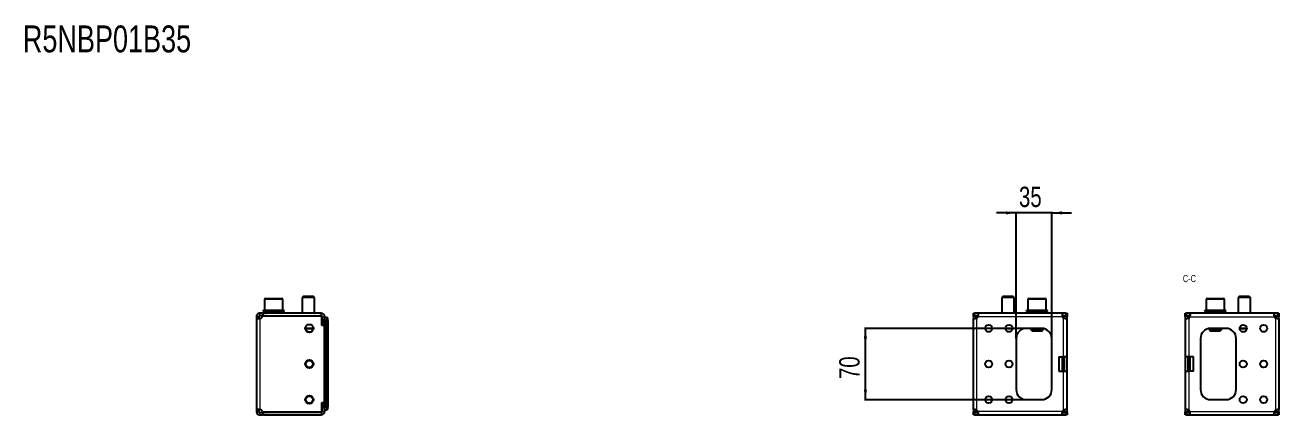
# Model space of a CAD drawing. Header units: millimetres. Extents: x -438 to 1889, y -570 to 578.
# Drawn here: x 658 to 1889, y 195 to 578 of the extents above; entities that cross this region are included whole.
import ezdxf

# ---------------------------------------------------------------- set-up
doc = ezdxf.new("R2010")
doc.units = ezdxf.units.MM
doc.layers.add('FORMAT', color=7, linetype='Continuous')
doc.styles.add('SLDTEXTSTYLE0', font='TXT', dxfattribs={"width": 0.75})
doc.dimstyles.new('SLDDIMSTYLE0', dxfattribs={"dimtxt": 20, "dimasz": 10, "dimexe": 0, "dimexo": 0.0625, "dimgap": 5, "dimtad": 2, "dimdec": 1, "dimrnd": 1e-09, "dimzin": 12, "dimdsep": 46, "dimtxsty": 'SLDTEXTSTYLE0', "dimsah": 1, "dimcen": 0.09, "dimadec": 0, "dimazin": 3, "dimtfac": 1, "dimtofl": 0, "dimtmove": 0, "dimatfit": 3, "dimfxl": 0, "dimfrac": 2, "dimtolj": 1, "dimtzin": 12, "dimarcsym": 0})
doc.dimstyles.new('SLDDIMSTYLE1', dxfattribs={"dimtxt": 20, "dimasz": 10, "dimexe": 0, "dimexo": 0.0625, "dimgap": 5, "dimtad": 2, "dimdec": 1, "dimrnd": 1e-09, "dimzin": 12, "dimdsep": 46, "dimtxsty": 'SLDTEXTSTYLE0', "dimsah": 1, "dimcen": 0.09, "dimadec": 0, "dimazin": 3, "dimtfac": 1, "dimtmove": 0, "dimatfit": 0, "dimfxl": 0, "dimfrac": 2, "dimtolj": 1, "dimtzin": 12, "dimarcsym": 0})

# ---------------------------------------------------------------- blocks, each defined once
blk = doc.blocks.new('_D_9')
at = {"layer": 'FORMAT'}
for p, q in [((1630.7, 270), (1630.7, 394.4)), ((1665.7, 270), (1665.7, 394.4)), ((1630.7, 393.4), (1611.5, 393.4)), ((1665.7, 393.4), (1630.7, 393.4)), ((1665.7, 393.4), (1685, 393.4))]:
    blk.add_line(p, q, dxfattribs=at)
for points in [[(1630.7, 393.4), (1620.7, 395), (1620.7, 391.9)], [(1665.7, 393.4), (1675.7, 391.9), (1675.7, 395)]]:
    blk.add_solid(points, dxfattribs=at)
at = {"layer": 'FORMAT', "insert": (1633.5, 419.2), "char_height": 20, "attachment_point": 1, "style": 'SLDTEXTSTYLE0'}
blk.add_mtext('35', dxfattribs=at)
blk = doc.blocks.new('_D_10')
at = {"layer": 'FORMAT'}
for p, q in [((1640.7, 279.9), (1481.7, 279.9)), ((1482.7, 209.9), (1482.7, 279.9)), ((1640.7, 209.9), (1481.7, 209.9))]:
    blk.add_line(p, q, dxfattribs=at)
for points in [[(1482.7, 279.9), (1481.2, 269.9), (1484.3, 269.9)], [(1482.7, 209.9), (1484.3, 219.9), (1481.2, 219.9)]]:
    blk.add_solid(points, dxfattribs=at)
at = {"layer": 'FORMAT', "insert": (1457, 230.2), "char_height": 20, "attachment_point": 1, "rotation": 90, "style": 'SLDTEXTSTYLE0'}
blk.add_mtext('70', dxfattribs=at)

msp = doc.modelspace()

# ---------------------------------------------------------------- linework, layer by layer
at = {"color": 7, "linetype": 'Continuous', "lineweight": 25}
for p, q in [((892.79, 308.45), (892.79, 297.45)), ((893.79, 309.45), (909.79, 309.45)), ((910.79, 297.45), (910.79, 308.45)), ((930.86, 311.45), (929.79, 310.37)), ((929.79, 310.37), (929.79, 294.95)), ((941.79, 310.37), (929.79, 310.37)), ((940.71, 311.45), (930.86, 311.45)), ((941.79, 310.37), (940.71, 311.45)), ((941.79, 294.95), (941.79, 310.37)), ((1617.82, 311.45), (1616.75, 310.37)), ((1616.75, 310.37), (1616.75, 294.95)), ((1628.75, 310.37), (1616.75, 310.37)), ((1627.67, 311.45), (1617.82, 311.45)), ((1628.75, 310.37), (1627.67, 311.45)), ((1628.75, 294.95), (1628.75, 310.37)), ((1642.25, 308.45), (1642.25, 297.45)), ((1643.25, 309.45), (1651.64, 309.45)), ((1651.64, 309.45), (1659.25, 309.45)), ((1660.25, 297.45), (1660.25, 308.45)), ((1817.25, 308.45), (1817.25, 297.45)), ((1818.25, 309.45), (1826.59, 309.45)), ((1826.59, 309.45), (1834.25, 309.45)), ((1835.25, 297.45), (1835.25, 308.45)), ((1849.82, 311.45), (1848.75, 310.37)), ((1848.75, 310.37), (1848.75, 294.95)), ((1860.75, 310.37), (1848.75, 310.37)), ((1859.67, 311.45), (1849.82, 311.45)), ((1860.75, 310.37), (1859.67, 311.45)), ((1860.75, 294.95), (1860.75, 310.37)), ((891.54, 297.45), (891.54, 296.45)), ((891.54, 297.45), (891.54, 297.2)), ((892.34, 297.45), (891.54, 297.45)), ((891.54, 297.45), (891.54, 297.45)), ((891.54, 296.45), (891.54, 296.7)), ((892.34, 296.45), (891.54, 296.45)), ((891.54, 296.45), (891.54, 296.45)), ((892.34, 297.45), (892.44, 297.45)), ((892.34, 296.45), (892.44, 296.45)), ((892.44, 297.45), (892.44, 297.2)), ((894.58, 297.45), (892.44, 297.45)), ((892.44, 296.45), (892.44, 296.7)), ((894.58, 296.45), (892.44, 296.45)), ((894.58, 297.45), (894.76, 297.45)), ((894.58, 296.45), (894.76, 296.45)), ((894.76, 297.45), (894.76, 297.2)), ((897.91, 297.45), (894.76, 297.45)), ((894.76, 296.45), (894.76, 296.7)), ((897.91, 296.45), (894.76, 296.45)), ((895.79, 296.45), (895.79, 294.95)), ((897.91, 297.45), (898.14, 297.45)), ((897.91, 296.45), (898.14, 296.45)), ((898.14, 297.45), (898.14, 297.2)), ((901.84, 297.45), (898.14, 297.45)), ((898.14, 296.45), (898.14, 296.7)), ((901.84, 296.45), (898.14, 296.45)), ((901.84, 297.45), (901.93, 297.45)), ((901.84, 296.45), (902.01, 296.45)), ((902.01, 296.45), (902.09, 296.45)), ((902.05, 297.45), (902.09, 297.45)), ((902.09, 297.45), (902.09, 297.2)), ((905.76, 297.45), (902.09, 297.45)), ((902.09, 296.45), (902.09, 296.7)), ((905.76, 296.45), (902.09, 296.45)), ((905.76, 297.45), (905.99, 297.45)), ((905.76, 296.45), (905.99, 296.45)), ((905.99, 297.45), (905.99, 297.2)), ((909.07, 297.45), (905.99, 297.45)), ((905.99, 296.45), (905.99, 296.7)), ((909.07, 296.45), (905.99, 296.45)), ((907.79, 294.95), (907.79, 296.45)), ((909.07, 297.45), (909.24, 297.45)), ((909.07, 296.45), (909.24, 296.45)), ((909.24, 297.45), (909.24, 297.2)), ((911.28, 297.45), (909.24, 297.45)), ((909.24, 296.45), (909.24, 296.7)), ((911.28, 296.45), (909.24, 296.45)), ((911.28, 297.45), (911.37, 297.45)), ((911.28, 296.45), (911.37, 296.45)), ((911.37, 297.45), (911.37, 297.2)), ((912.04, 297.45), (911.37, 297.45)), ((911.37, 296.45), (911.37, 296.7)), ((912.04, 296.45), (911.37, 296.45)), ((912.04, 296.45), (912.04, 297.45)), ((1641, 297.45), (1641, 296.45)), ((1641, 297.45), (1641.01, 297.45)), ((1641, 296.45), (1641.01, 296.45)), ((1641.01, 297.45), (1641.01, 297.2)), ((1641.83, 297.45), (1641.01, 297.45)), ((1641.01, 296.45), (1641.01, 296.7)), ((1641.83, 296.45), (1641.01, 296.45)), ((1641.83, 297.45), (1641.94, 297.45)), ((1641.83, 296.45), (1641.94, 296.45)), ((1641.94, 297.45), (1641.94, 297.2)), ((1644.1, 297.45), (1641.94, 297.45)), ((1641.94, 296.45), (1641.94, 296.7)), ((1644.1, 296.45), (1641.94, 296.45)), ((1644.1, 297.45), (1644.28, 297.45)), ((1644.1, 296.45), (1644.28, 296.45)), ((1644.28, 297.45), (1644.28, 297.2)), ((1647.46, 297.45), (1644.28, 297.45)), ((1644.28, 296.45), (1644.28, 296.7)), ((1647.46, 296.45), (1644.28, 296.45)), ((1645.25, 296.45), (1645.25, 294.95)), ((1647.46, 297.45), (1647.69, 297.45)), ((1647.46, 296.45), (1647.69, 296.45)), ((1647.69, 297.45), (1647.69, 297.2)), ((1651.39, 297.45), (1647.69, 297.45)), ((1647.69, 296.45), (1647.69, 296.7)), ((1651.39, 296.45), (1647.69, 296.45)), ((1651.39, 297.45), (1651.69, 297.45)), ((1651.39, 297.45), (1651.47, 297.45)), ((1651.39, 296.45), (1651.54, 296.45)), ((1651.54, 296.45), (1651.64, 296.45)), ((1651.59, 297.45), (1651.64, 297.45)), ((1651.64, 297.45), (1651.64, 297.2)), ((1655.3, 297.45), (1651.64, 297.45)), ((1651.64, 296.45), (1651.64, 296.7)), ((1655.3, 296.45), (1651.64, 296.45)), ((1655.3, 297.45), (1655.53, 297.45)), ((1655.3, 296.45), (1655.53, 296.45)), ((1655.53, 297.45), (1655.53, 297.2)), ((1658.6, 297.45), (1655.53, 297.45)), ((1655.53, 296.45), (1655.53, 296.7)), ((1658.6, 296.45), (1655.53, 296.45)), ((1657.25, 294.95), (1657.25, 296.45)), ((1658.6, 297.45), (1658.77, 297.45)), ((1658.6, 296.45), (1658.77, 296.45)), ((1658.77, 297.45), (1658.77, 297.2)), ((1660.77, 297.45), (1658.77, 297.45)), ((1658.77, 296.45), (1658.77, 296.7)), ((1660.77, 296.45), (1658.77, 296.45)), ((1660.77, 297.45), (1660.86, 297.45)), ((1660.77, 296.45), (1660.86, 296.45)), ((1660.86, 297.45), (1660.86, 297.2)), ((1661.5, 297.45), (1660.86, 297.45)), ((1660.86, 296.45), (1660.86, 296.7)), ((1661.5, 296.45), (1660.86, 296.45)), ((1661.5, 296.45), (1661.5, 297.45)), ((1816, 297.45), (1816, 296.45)), ((1816, 297.45), (1816.01, 297.45)), ((1816, 296.45), (1816.01, 296.45)), ((1816.01, 297.45), (1816.01, 297.2)), ((1816.84, 297.45), (1816.01, 297.45)), ((1816.01, 296.45), (1816.01, 296.7)), ((1816.84, 296.45), (1816.01, 296.45)), ((1816.84, 297.45), (1816.94, 297.45)), ((1816.84, 296.45), (1816.94, 296.45)), ((1816.94, 297.45), (1816.94, 297.2)), ((1819.11, 297.45), (1816.94, 297.45)), ((1816.94, 296.45), (1816.94, 296.7)), ((1819.11, 296.45), (1816.94, 296.45)), ((1819.11, 297.45), (1819.29, 297.45)), ((1819.11, 296.45), (1819.29, 296.45)), ((1819.29, 297.45), (1819.29, 297.2)), ((1822.46, 297.45), (1819.29, 297.45)), ((1819.29, 296.45), (1819.29, 296.7)), ((1822.46, 296.45), (1819.29, 296.45)), ((1820.25, 296.45), (1820.25, 294.95)), ((1822.46, 297.45), (1822.7, 297.45)), ((1822.46, 296.45), (1822.7, 296.45)), ((1822.7, 297.45), (1822.7, 297.2)), ((1826.4, 297.45), (1822.7, 297.45)), ((1822.7, 296.45), (1822.7, 296.7)), ((1826.4, 296.45), (1822.7, 296.45)), ((1826.4, 297.45), (1826.63, 297.45)), ((1826.4, 297.45), (1826.47, 297.45)), ((1826.4, 296.45), (1826.55, 296.45)), ((1826.55, 296.45), (1826.64, 296.45)), ((1826.6, 297.45), (1826.64, 297.45)), ((1826.64, 297.45), (1826.64, 297.2)), ((1830.31, 297.45), (1826.64, 297.45)), ((1826.64, 296.45), (1826.64, 296.7)), ((1830.31, 296.45), (1826.64, 296.45)), ((1830.31, 297.45), (1830.53, 297.45)), ((1830.31, 296.45), (1830.53, 296.45)), ((1830.53, 297.45), (1830.53, 297.2)), ((1833.6, 297.45), (1830.53, 297.45)), ((1830.53, 296.45), (1830.53, 296.7)), ((1833.6, 296.45), (1830.53, 296.45)), ((1832.25, 294.95), (1832.25, 296.45)), ((1833.6, 297.45), (1833.77, 297.45)), ((1833.6, 296.45), (1833.77, 296.45)), ((1833.77, 297.45), (1833.77, 297.2)), ((1835.77, 297.45), (1833.77, 297.45)), ((1833.77, 296.45), (1833.77, 296.7)), ((1835.77, 296.45), (1833.77, 296.45)), ((1835.77, 297.45), (1835.86, 297.45)), ((1835.77, 296.45), (1835.86, 296.45)), ((1835.86, 297.45), (1835.86, 297.2)), ((1836.5, 297.45), (1835.86, 297.45)), ((1835.86, 296.45), (1835.86, 296.7)), ((1836.5, 296.45), (1835.86, 296.45)), ((1836.5, 296.45), (1836.5, 297.45)), ((884.79, 291.45), (884.79, 290.23)), ((887.29, 291.45), (884.79, 291.45)), ((887.29, 290.23), (884.79, 290.23)), ((884.79, 290.23), (884.79, 199.67)), ((887.29, 291.45), (887.29, 290.23)), ((888.29, 292.45), (888.29, 294.95)), ((890.69, 294.95), (888.29, 294.95)), ((890.69, 292.45), (888.29, 292.45)), ((890.69, 294.95), (890.69, 292.45)), ((890.69, 294.95), (891.69, 294.95)), ((891.69, 292.45), (890.69, 292.45)), ((948.29, 294.95), (891.69, 294.95)), ((891.69, 292.45), (948.29, 292.45)), ((891.71, 292.35), (946.69, 292.35)), ((925.54, 292.45), (925.54, 292.35)), ((925.83, 292.45), (925.83, 292.35)), ((927.52, 292.45), (927.52, 292.35)), ((930.46, 292.45), (930.46, 292.35)), ((934.22, 292.45), (934.22, 292.35)), ((938.22, 292.45), (938.22, 292.35)), ((941.84, 292.45), (941.84, 292.35)), ((944.55, 292.45), (944.55, 292.35)), ((945.92, 292.45), (945.92, 292.35)), ((946.04, 292.35), (946.04, 292.45)), ((949.19, 282.85), (949.19, 289.85)), ((949.19, 284.43), (949.29, 284.21)), ((949.29, 291.45), (949.29, 283.5)), ((951.79, 283.5), (949.29, 283.5)), ((951.79, 291.45), (951.79, 283.5)), ((951.79, 291.2), (951.99, 291.2)), ((951.79, 201.47), (951.79, 288.92)), ((951.99, 291.2), (953.67, 290.74)), ((951.99, 202.1), (951.99, 288.3)), ((954.79, 287.85), (954.79, 289.3)), ((954.79, 287.85), (954.79, 213.4)), ((1588.75, 292.45), (1588.75, 294.95)), ((1588.75, 294.95), (1589.86, 294.95)), ((1589.86, 292.45), (1588.75, 292.45)), ((1588.75, 292.45), (1588.75, 292.35)), ((1588.75, 292.35), (1591.25, 292.35)), ((1588.75, 291.74), (1588.75, 292.35)), ((1588.75, 291.74), (1588.75, 289.67)), ((1588.75, 200.22), (1588.75, 289.67)), ((1588.75, 289.67), (1589.84, 289.67)), ((1593.58, 294.95), (1589.86, 294.95)), ((1593.58, 292.45), (1589.86, 292.45)), ((1591.25, 292.35), (1591.25, 291.74)), ((1591.25, 291.74), (1591.25, 289.92)), ((1675.92, 294.95), (1593.58, 294.95)), ((1593.58, 294.95), (1593.58, 292.73)), ((1675.92, 294.95), (1675.92, 292.65)), ((1679.64, 294.95), (1675.92, 294.95)), ((1679.64, 292.45), (1675.92, 292.45)), ((1678.25, 292.35), (1680.75, 292.35)), ((1678.25, 291.74), (1678.25, 292.35)), ((1678.25, 289.9), (1678.25, 291.74)), ((1680.75, 289.67), (1679.62, 289.67)), ((1679.64, 294.95), (1680.75, 294.95)), ((1680.75, 292.45), (1679.64, 292.45)), ((1680.75, 294.95), (1680.75, 292.45)), ((1680.75, 292.35), (1680.75, 292.45)), ((1680.75, 292.35), (1680.75, 291.74)), ((1680.75, 289.67), (1680.75, 291.74)), ((1680.75, 251.95), (1680.75, 289.67)), ((1796.75, 292.45), (1796.75, 294.95)), ((1796.75, 294.95), (1797.86, 294.95)), ((1797.86, 292.45), (1796.75, 292.45)), ((1796.75, 292.45), (1796.75, 292.35)), ((1796.75, 292.35), (1799.25, 292.35)), ((1796.75, 291.74), (1796.75, 292.35)), ((1796.75, 291.74), (1796.75, 289.67)), ((1796.75, 289.67), (1797.84, 289.67)), ((1796.75, 289.67), (1796.75, 251.95)), ((1801.58, 294.95), (1797.86, 294.95)), ((1801.58, 292.45), (1797.86, 292.45)), ((1799.25, 292.35), (1799.25, 291.74)), ((1799.25, 291.74), (1799.25, 289.92)), ((1801.58, 294.95), (1801.58, 292.73)), ((1883.92, 294.95), (1801.58, 294.95)), ((1883.92, 292.45), (1883.92, 294.95)), ((1887.64, 294.95), (1883.92, 294.95)), ((1887.64, 292.45), (1883.92, 292.45)), ((1886.25, 292.35), (1888.75, 292.35)), ((1886.25, 291.74), (1886.25, 292.35)), ((1886.25, 289.9), (1886.25, 291.74)), ((1887.62, 289.67), (1888.75, 289.67)), ((1887.64, 294.95), (1888.75, 294.95)), ((1888.75, 292.45), (1887.64, 292.45)), ((1888.75, 294.95), (1888.75, 292.45)), ((1888.75, 292.35), (1888.75, 292.45)), ((1888.75, 292.35), (1888.75, 291.74)), ((1888.75, 289.67), (1888.75, 291.74)), ((1888.75, 289.67), (1888.75, 200.22)), ((940.76, 279.45), (932.82, 279.45)), ((951.79, 282.85), (949.19, 282.85)), ((951.79, 282.85), (951.79, 207.05)), ((1627.21, 279.45), (1620.29, 279.45)), ((1655.75, 279.95), (1640.75, 279.95)), ((1642.42, 279.85), (1642.4, 279.85)), ((1642.42, 279.85), (1642.42, 279.85)), ((1642.52, 279.85), (1642.42, 279.85)), ((1642.52, 279.95), (1642.52, 279.85)), ((1645.78, 279.85), (1642.52, 279.85)), ((1645.25, 279.85), (1645.25, 278.52)), ((1645.25, 278.52), (1646.32, 277.45)), ((1645.25, 278.52), (1651.54, 278.52)), ((1645.78, 279.85), (1647.68, 279.85)), ((1646.32, 277.45), (1651.49, 277.45)), ((1648.23, 279.85), (1647.68, 279.85)), ((1654.27, 279.85), (1648.23, 279.85)), ((1651.49, 277.45), (1656.17, 277.45)), ((1651.54, 278.52), (1657.25, 278.52)), ((1654.82, 279.85), (1654.27, 279.85)), ((1654.82, 279.85), (1656.72, 279.85)), ((1656.17, 277.45), (1657.25, 278.52)), ((1657.16, 279.85), (1656.72, 279.85)), ((1657.25, 278.52), (1657.25, 279.83)), ((1820.25, 279.83), (1820.25, 278.52)), ((1820.25, 278.52), (1821.32, 277.45)), ((1820.25, 278.52), (1826.5, 278.52)), ((1820.78, 279.85), (1822.68, 279.85)), ((1821.32, 277.45), (1826.46, 277.45)), ((1836.75, 279.95), (1821.75, 279.95)), ((1823.23, 279.85), (1822.68, 279.85)), ((1829.27, 279.85), (1823.23, 279.85)), ((1826.46, 277.45), (1831.17, 277.45)), ((1826.5, 278.52), (1832.25, 278.52)), ((1829.82, 279.85), (1829.27, 279.85)), ((1829.82, 279.85), (1831.72, 279.85)), ((1831.17, 277.45), (1832.25, 278.52)), ((1834.98, 279.85), (1831.72, 279.85)), ((1832.25, 278.52), (1832.25, 279.85)), ((1834.98, 279.85), (1834.98, 279.95)), ((1835.08, 279.85), (1834.98, 279.85)), ((1835.1, 279.85), (1835.08, 279.85)), ((1835.08, 279.85), (1835.08, 279.85)), ((1857.21, 279.45), (1850.29, 279.45)), ((1630.75, 269.95), (1630.75, 219.95)), ((1665.75, 219.95), (1665.75, 269.95)), ((1811.75, 269.95), (1811.75, 219.95)), ((1846.75, 219.95), (1846.75, 269.95)), ((1672.75, 251.95), (1677.25, 251.95)), ((1672.75, 251.95), (1672.75, 237.95)), ((1680.75, 251.95), (1677.25, 251.95)), ((1678.25, 237.95), (1678.25, 251.95)), ((1680.75, 237.95), (1680.75, 251.95)), ((1800.25, 251.95), (1796.75, 251.95)), ((1796.75, 251.95), (1796.75, 237.95)), ((1799.25, 251.95), (1799.25, 237.95)), ((1804.75, 251.95), (1800.25, 251.95)), ((1804.75, 237.95), (1804.75, 251.95)), ((1672.75, 237.95), (1677.25, 237.95)), ((1677.25, 237.95), (1680.75, 237.95)), ((1680.75, 200.22), (1680.75, 237.95)), ((1796.75, 237.95), (1800.25, 237.95)), ((1796.75, 237.95), (1796.75, 200.22)), ((1804.75, 237.95), (1800.25, 237.95)), ((954.79, 213.4), (954.79, 205.2)), ((954.99, 211.45), (954.79, 211.45)), ((954.99, 211.42), (954.79, 211.42)), ((954.99, 211.4), (954.79, 211.4)), ((954.99, 210.96), (954.99, 207.64)), ((1640.75, 209.95), (1655.75, 209.95)), ((1821.75, 209.95), (1836.75, 209.95)), ((884.79, 199.67), (887.29, 199.67)), ((884.79, 199.67), (884.79, 198.45)), ((884.79, 198.45), (887.29, 198.45)), ((887.29, 199.67), (887.29, 198.45)), ((888.29, 194.95), (888.29, 197.45)), ((888.29, 197.45), (890.69, 197.45)), ((890.69, 197.45), (890.69, 194.95)), ((890.69, 197.45), (891.69, 197.45)), ((948.29, 197.45), (891.69, 197.45)), ((946.69, 197.55), (891.71, 197.55)), ((949.19, 207.05), (951.79, 207.05)), ((949.19, 200.05), (949.19, 207.05)), ((949.19, 205.97), (949.29, 206.18)), ((951.79, 206.4), (949.29, 206.4)), ((949.29, 206.4), (949.29, 198.45)), ((951.79, 206.4), (951.79, 198.45)), ((951.99, 199.2), (951.79, 199.2)), ((953.67, 199.65), (951.99, 199.2)), ((954.99, 207.2), (954.79, 207.2)), ((954.99, 207.14), (954.79, 207.14)), ((954.79, 205.2), (954.79, 202.55)), ((954.79, 201.1), (954.79, 202.55)), ((1589.88, 200.22), (1588.75, 200.22)), ((1588.75, 200.22), (1588.75, 198.16)), ((1588.75, 197.55), (1588.75, 198.16)), ((1591.25, 197.55), (1588.75, 197.55)), ((1588.75, 197.55), (1588.75, 197.45)), ((1588.75, 194.95), (1588.75, 197.45)), ((1588.75, 197.45), (1589.86, 197.45)), ((1589.86, 197.45), (1593.58, 197.45)), ((1591.25, 200), (1591.25, 198.16)), ((1591.25, 198.16), (1591.25, 197.55)), ((1593.58, 197.24), (1593.58, 194.95)), ((1675.92, 197.45), (1679.64, 197.45)), ((1675.92, 194.95), (1675.92, 197.16)), ((1678.25, 198.16), (1678.25, 199.98)), ((1678.25, 197.55), (1678.25, 198.16)), ((1680.75, 197.55), (1678.25, 197.55)), ((1679.64, 197.45), (1680.75, 197.45)), ((1680.75, 200.22), (1679.66, 200.22)), ((1680.75, 198.16), (1680.75, 200.22)), ((1680.75, 198.16), (1680.75, 197.55)), ((1680.75, 197.45), (1680.75, 197.55)), ((1680.75, 197.45), (1680.75, 194.95)), ((1796.75, 200.22), (1797.88, 200.22)), ((1796.75, 200.22), (1796.75, 198.16)), ((1796.75, 197.55), (1796.75, 198.16)), ((1799.25, 197.55), (1796.75, 197.55)), ((1796.75, 197.55), (1796.75, 197.45)), ((1796.75, 194.95), (1796.75, 197.45)), ((1796.75, 197.45), (1797.86, 197.45)), ((1797.86, 197.45), (1801.58, 197.45)), ((1799.25, 200), (1799.25, 198.16)), ((1799.25, 198.16), (1799.25, 197.55)), ((1801.58, 194.95), (1801.58, 197.24)), ((1883.92, 197.45), (1887.64, 197.45)), ((1883.92, 194.95), (1883.92, 197.16)), ((1886.25, 198.16), (1886.25, 199.98)), ((1886.25, 197.55), (1886.25, 198.16)), ((1888.75, 197.55), (1886.25, 197.55)), ((1887.64, 197.45), (1888.75, 197.45)), ((1888.75, 200.22), (1887.66, 200.22)), ((1888.75, 198.16), (1888.75, 200.22)), ((1888.75, 198.16), (1888.75, 197.55)), ((1888.75, 197.45), (1888.75, 197.55)), ((1888.75, 197.45), (1888.75, 194.95)), ((888.29, 194.95), (890.69, 194.95)), ((891.69, 194.95), (890.69, 194.95)), ((891.69, 194.95), (948.29, 194.95)), ((1589.86, 194.95), (1588.75, 194.95)), ((1589.86, 194.95), (1593.58, 194.95)), ((1593.58, 194.95), (1675.92, 194.95)), ((1675.92, 194.95), (1679.64, 194.95)), ((1680.75, 194.95), (1679.64, 194.95)), ((1797.86, 194.95), (1796.75, 194.95)), ((1797.86, 194.95), (1801.58, 194.95)), ((1801.58, 194.95), (1883.92, 194.95)), ((1883.92, 194.95), (1887.64, 194.95)), ((1888.75, 194.95), (1887.64, 194.95))]:
    msp.add_line(p, q, dxfattribs=at)
at = {"color": 8, "linetype": 'Continuous', "lineweight": 18}
for p, q in [((910.79, 308.45), (892.79, 308.45)), ((1651.69, 308.45), (1642.25, 308.45)), ((1660.25, 308.45), (1651.69, 308.45)), ((1826.63, 308.45), (1817.25, 308.45)), ((1835.25, 308.45), (1826.63, 308.45)), ((888.29, 289.67), (888.29, 200.22)), ((891.69, 294.95), (891.69, 292.45)), ((948.29, 292.45), (948.29, 294.95)), ((949.29, 291.45), (951.79, 291.45)), ((951.59, 282.85), (951.59, 283.5)), ((953.67, 287.85), (951.99, 288.3)), ((953.67, 202.55), (953.67, 287.85)), ((954.79, 287.85), (953.67, 287.85)), ((1591.25, 291.74), (1588.75, 291.74)), ((1589.86, 294.95), (1589.86, 292.45)), ((1591.25, 291.45), (1593.34, 291.45)), ((1592.25, 199.67), (1592.25, 290.23)), ((1676.16, 291.45), (1593.34, 291.45)), ((1676.16, 291.45), (1678.25, 291.45)), ((1677.25, 251.95), (1677.25, 290.23)), ((1680.75, 291.74), (1678.25, 291.74)), ((1679.64, 292.45), (1679.64, 294.95)), ((1799.25, 291.74), (1796.75, 291.74)), ((1797.86, 294.95), (1797.86, 292.45)), ((1799.25, 291.45), (1801.34, 291.45)), ((1800.25, 290.23), (1800.25, 251.95)), ((1801.34, 291.45), (1884.16, 291.45)), ((1884.16, 291.45), (1886.25, 291.45)), ((1885.25, 290.23), (1885.25, 199.67)), ((1888.75, 291.74), (1886.25, 291.74)), ((1887.64, 292.45), (1887.64, 294.95)), ((932.82, 280.45), (940.76, 280.45)), ((1620.29, 280.45), (1627.21, 280.45)), ((1647.68, 279.95), (1647.68, 279.85)), ((1648.23, 279.95), (1648.23, 279.85)), ((1654.27, 279.95), (1654.27, 279.85)), ((1654.82, 279.95), (1654.82, 279.85)), ((1822.68, 279.95), (1822.68, 279.85)), ((1823.23, 279.95), (1823.23, 279.85)), ((1829.27, 279.95), (1829.27, 279.85)), ((1829.82, 279.95), (1829.82, 279.85)), ((1850.29, 280.45), (1857.21, 280.45)), ((1676.05, 237.95), (1676.05, 251.95)), ((1676.25, 251.95), (1676.25, 237.95)), ((1676.36, 237.95), (1676.36, 251.95)), ((1676.56, 251.95), (1676.56, 237.95)), ((1677.44, 237.95), (1677.44, 251.95)), ((1677.64, 251.95), (1677.64, 237.95)), ((1677.75, 237.95), (1677.75, 251.95)), ((1677.95, 251.95), (1677.95, 237.95)), ((1799.55, 237.95), (1799.55, 251.95)), ((1799.75, 251.95), (1799.75, 237.95)), ((1799.86, 237.95), (1799.86, 251.95)), ((1800.06, 251.95), (1800.06, 237.95)), ((1800.94, 237.95), (1800.94, 251.95)), ((1801.14, 251.95), (1801.14, 237.95)), ((1801.25, 237.95), (1801.25, 251.95)), ((1801.45, 251.95), (1801.45, 237.95)), ((1677.25, 199.67), (1677.25, 237.95)), ((1800.25, 237.95), (1800.25, 199.67)), ((954.99, 210.96), (954.79, 210.96)), ((891.69, 197.45), (891.69, 194.95)), ((948.29, 197.45), (948.29, 194.95)), ((949.29, 198.45), (951.79, 198.45)), ((951.59, 206.4), (951.59, 207.05)), ((951.99, 202.1), (953.67, 202.55)), ((953.67, 202.55), (954.79, 202.55)), ((954.99, 207.64), (954.79, 207.64)), ((1588.75, 198.16), (1591.25, 198.16)), ((1589.86, 197.45), (1589.86, 194.95)), ((1593.34, 198.45), (1591.25, 198.45)), ((1676.16, 198.45), (1593.34, 198.45)), ((1678.25, 198.45), (1676.16, 198.45)), ((1678.25, 198.16), (1680.75, 198.16)), ((1679.64, 194.95), (1679.64, 197.45)), ((1796.75, 198.16), (1799.25, 198.16)), ((1797.86, 197.45), (1797.86, 194.95)), ((1801.34, 198.45), (1799.25, 198.45)), ((1801.34, 198.45), (1884.16, 198.45)), ((1886.25, 198.45), (1884.16, 198.45)), ((1886.25, 198.16), (1888.75, 198.16)), ((1887.64, 194.95), (1887.64, 197.45))]:
    msp.add_line(p, q, dxfattribs=at)
at = {"color": 7, "linetype": 'Continuous', "lineweight": 25}
for centre, radius in [((936.79, 279.95), 4), ((1603.75, 279.95), 3.5), ((1623.75, 279.95), 3.5), ((1853.75, 279.95), 3.5), ((1873.75, 279.95), 3.5), ((936.79, 244.95), 4), ((936.79, 244.95), 3.5), ((1603.75, 244.95), 3.5), ((1623.75, 244.95), 3.5), ((1853.75, 244.95), 3.5), ((1873.75, 244.95), 3.5), ((936.79, 209.95), 4), ((936.79, 209.95), 3.5), ((1603.75, 209.95), 3.5), ((1623.75, 209.95), 3.5), ((1853.75, 209.95), 3.5), ((1873.75, 209.95), 3.5)]:
    msp.add_circle(centre, radius, dxfattribs=at)
for centre, radius, start, end in [((893.79, 308.45), 1, 90, 180), ((909.79, 308.45), 1, 0, 90), ((1643.25, 308.45), 1, 90, 180), ((1659.25, 308.45), 1, 0, 90), ((1818.25, 308.45), 1, 90, 180), ((1834.25, 308.45), 1, 0, 90), ((887.57, 293.1), 3.5, 281.89481, 337.11462), ((891.71, 291.35), 1, 90, 157.11462), ((894.44, 292.1), 0.35, 45.58469, 90), ((909.14, 292.1), 0.35, 90, 134.41531), ((946.69, 289.85), 2.5, 360, 90), ((948.29, 291.45), 3.5, 0, 90), ((948.29, 291.45), 1, 0, 90), ((953.29, 289.3), 1.5, 0, 75), ((1590.25, 293.1), 3.5, 304.8499, 331.87293), ((1679.25, 293.1), 3.5, 208.12707, 235.1501), ((1798.25, 293.1), 3.5, 304.8499, 331.87293), ((1887.25, 293.1), 3.5, 208.12707, 235.1501), ((936.79, 279.95), 3.5, 188.21321, 351.78679), ((1640.75, 269.95), 10, 90, 180), ((1655.75, 269.95), 10, 0, 90), ((1821.75, 269.95), 10, 90, 180), ((1836.75, 269.95), 10, 0, 90), ((1640.75, 219.95), 10, 180, 270), ((1655.75, 219.95), 10, 270, 0), ((1821.75, 219.95), 10, 180, 270), ((1836.75, 219.95), 10, 270, 0), ((887.57, 196.8), 3.5, 22.88538, 78.10519), ((891.71, 198.55), 1, 202.88538, 270), ((894.44, 197.8), 0.35, 270, 314.41531), ((909.14, 197.8), 0.35, 225.58469, 270), ((946.69, 200.05), 2.5, 270, 0), ((948.29, 198.45), 3.5, 270, 360), ((948.29, 198.45), 1, 270, 360), ((953.29, 201.1), 1.5, 285, 0), ((1590.25, 196.8), 3.5, 28.12707, 55.1501), ((1679.25, 196.8), 3.5, 124.8499, 151.87293), ((1798.25, 196.8), 3.5, 28.12707, 55.1501), ((1887.25, 196.8), 3.5, 124.8499, 151.87293)]:
    msp.add_arc(centre, radius, start, end, dxfattribs=at)
for centre, major_axis, start_param, end_param in [((940.4, 291.2), (11.57, -3.1), 0.0670375, 0.2530722), ((940.4, 199.2), (11.57, 3.1), 6.0301131, 6.2161478)]:
    msp.add_ellipse(centre, major_axis=major_axis, ratio=0.2505628, start_param=start_param, end_param=end_param, dxfattribs=at)
at = {"color": 8, "linetype": 'Continuous', "lineweight": 18}
for centre, major_axis, start_param, end_param in [((953.29, 287.74), (0.38, 3), 4.762686, 6.2664448), ((953.29, 202.65), (-0.38, 3), 3.1583332, 4.662092)]:
    msp.add_ellipse(centre, major_axis=major_axis, ratio=0.1230384, start_param=start_param, end_param=end_param, dxfattribs=at)
at = {"color": 7, "linetype": 'Continuous', "lineweight": 25}
for points, knots in [([(891.54, 297.2), (891.54, 297.24), (891.54, 297.3), (891.54, 297.38), (891.54, 297.43), (891.54, 297.45)], [0, 0, 0, 0, 0.4999808, 0.7499881, 1, 1, 1, 1]), ([(891.54, 296.45), (891.54, 296.47), (891.54, 296.51), (891.54, 296.59), (891.54, 296.66), (891.54, 296.7)], [0, 0, 0, 0, 0.2501401, 0.5002802, 1, 1, 1, 1]), ([(892.44, 297.2), (892.42, 297.24), (892.39, 297.3), (892.36, 297.38), (892.34, 297.43), (892.34, 297.45)], [0, 0, 0, 0, 0.4999808, 0.7499881, 1, 1, 1, 1]), ([(892.34, 296.45), (892.34, 296.47), (892.36, 296.51), (892.39, 296.59), (892.42, 296.66), (892.44, 296.7)], [0, 0, 0, 0, 0.2501401, 0.5002802, 1, 1, 1, 1]), ([(894.76, 297.2), (894.73, 297.24), (894.68, 297.3), (894.62, 297.38), (894.59, 297.43), (894.58, 297.45)], [0, 0, 0, 0, 0.4999808, 0.7499881, 1, 1, 1, 1]), ([(894.58, 296.45), (894.59, 296.47), (894.62, 296.51), (894.68, 296.59), (894.73, 296.66), (894.76, 296.7)], [0, 0, 0, 0, 0.2501401, 0.5002802, 1, 1, 1, 1]), ([(898.14, 297.2), (898.11, 297.24), (898.05, 297.3), (897.97, 297.38), (897.93, 297.43), (897.91, 297.45)], [0, 0, 0, 0, 0.49998083, 0.7499881, 1, 1, 1, 1]), ([(897.91, 296.45), (897.93, 296.47), (897.97, 296.51), (898.05, 296.59), (898.11, 296.66), (898.14, 296.7)], [0, 0, 0, 0, 0.25014008, 0.50028016, 1, 1, 1, 1]), ([(902.09, 297.2), (902.05, 297.24), (901.98, 297.3), (901.9, 297.38), (901.86, 297.43), (901.84, 297.45)], [0, 0, 0, 0, 0.4999808, 0.7499881, 1, 1, 1, 1]), ([(901.84, 296.45), (901.86, 296.47), (901.9, 296.51), (901.98, 296.59), (902.05, 296.66), (902.09, 296.7)], [0, 0, 0, 0, 0.2501401, 0.5002802, 1, 1, 1, 1]), ([(902.09, 297.2), (902.07, 297.27), (902.05, 297.4), (902.03, 297.43), (902.01, 297.45)], [0, 0, 0, 0, 0.5617942, 1, 1, 1, 1]), ([(902.09, 296.7), (902.07, 296.62), (902.05, 296.49), (902.03, 296.46), (902.01, 296.45)], [0, 0, 0, 0, 0.5617942, 1, 1, 1, 1]), ([(905.99, 297.2), (905.95, 297.24), (905.89, 297.3), (905.81, 297.38), (905.78, 297.43), (905.76, 297.45)], [0, 0, 0, 0, 0.4999808, 0.7499881, 1, 1, 1, 1]), ([(905.76, 296.45), (905.78, 296.47), (905.81, 296.51), (905.89, 296.59), (905.95, 296.66), (905.99, 296.7)], [0, 0, 0, 0, 0.2501401, 0.5002802, 1, 1, 1, 1]), ([(909.24, 297.2), (909.22, 297.24), (909.17, 297.3), (909.11, 297.38), (909.09, 297.43), (909.07, 297.45)], [0, 0, 0, 0, 0.4999808, 0.7499881, 1, 1, 1, 1]), ([(909.07, 296.45), (909.09, 296.47), (909.11, 296.51), (909.17, 296.59), (909.22, 296.66), (909.24, 296.7)], [0, 0, 0, 0, 0.2501401, 0.5002802, 1, 1, 1, 1]), ([(911.37, 297.2), (911.35, 297.24), (911.33, 297.3), (911.3, 297.38), (911.28, 297.43), (911.28, 297.45)], [0, 0, 0, 0, 0.4999808, 0.7499881, 1, 1, 1, 1]), ([(911.28, 296.45), (911.28, 296.47), (911.3, 296.51), (911.33, 296.59), (911.35, 296.66), (911.37, 296.7)], [0, 0, 0, 0, 0.25014008, 0.50028016, 1, 1, 1, 1]), ([(1641.01, 297.2), (1641.01, 297.24), (1641, 297.3), (1641, 297.38), (1641, 297.43), (1641, 297.45)], [0, 0, 0, 0, 0.4999808, 0.7499881, 1, 1, 1, 1]), ([(1641, 296.45), (1641, 296.47), (1641, 296.51), (1641, 296.59), (1641.01, 296.66), (1641.01, 296.7)], [0, 0, 0, 0, 0.25014008, 0.50028016, 1, 1, 1, 1]), ([(1641.94, 297.2), (1641.92, 297.24), (1641.89, 297.3), (1641.86, 297.38), (1641.84, 297.43), (1641.83, 297.45)], [0, 0, 0, 0, 0.4999808, 0.7499881, 1, 1, 1, 1]), ([(1641.83, 296.45), (1641.84, 296.47), (1641.86, 296.51), (1641.89, 296.59), (1641.92, 296.66), (1641.94, 296.7)], [0, 0, 0, 0, 0.2501401, 0.5002802, 1, 1, 1, 1]), ([(1644.28, 297.2), (1644.25, 297.24), (1644.21, 297.3), (1644.15, 297.38), (1644.12, 297.43), (1644.1, 297.45)], [0, 0, 0, 0, 0.4999808, 0.7499881, 1, 1, 1, 1]), ([(1644.1, 296.45), (1644.12, 296.47), (1644.15, 296.51), (1644.21, 296.59), (1644.25, 296.66), (1644.28, 296.7)], [0, 0, 0, 0, 0.2501401, 0.5002802, 1, 1, 1, 1]), ([(1647.69, 297.2), (1647.65, 297.24), (1647.59, 297.3), (1647.52, 297.38), (1647.48, 297.43), (1647.46, 297.45)], [0, 0, 0, 0, 0.4999808, 0.7499881, 1, 1, 1, 1]), ([(1647.46, 296.45), (1647.48, 296.47), (1647.52, 296.51), (1647.59, 296.59), (1647.65, 296.66), (1647.69, 296.7)], [0, 0, 0, 0, 0.2501401, 0.5002802, 1, 1, 1, 1]), ([(1651.64, 297.2), (1651.6, 297.24), (1651.54, 297.3), (1651.45, 297.38), (1651.41, 297.43), (1651.39, 297.45)], [0, 0, 0, 0, 0.4999808, 0.7499881, 1, 1, 1, 1]), ([(1651.39, 296.45), (1651.41, 296.47), (1651.45, 296.51), (1651.54, 296.59), (1651.6, 296.66), (1651.64, 296.7)], [0, 0, 0, 0, 0.2501401, 0.5002802, 1, 1, 1, 1]), ([(1651.64, 297.2), (1651.62, 297.27), (1651.59, 297.4), (1651.56, 297.43), (1651.54, 297.45)], [0, 0, 0, 0, 0.5617942, 1, 1, 1, 1]), ([(1651.64, 296.7), (1651.62, 296.62), (1651.59, 296.49), (1651.56, 296.46), (1651.54, 296.45)], [0, 0, 0, 0, 0.5617942, 1, 1, 1, 1]), ([(1655.53, 297.2), (1655.49, 297.24), (1655.44, 297.3), (1655.36, 297.38), (1655.32, 297.43), (1655.3, 297.45)], [0, 0, 0, 0, 0.4999808, 0.7499881, 1, 1, 1, 1]), ([(1655.3, 296.45), (1655.32, 296.47), (1655.36, 296.51), (1655.44, 296.59), (1655.49, 296.66), (1655.53, 296.7)], [0, 0, 0, 0, 0.2501401, 0.5002802, 1, 1, 1, 1]), ([(1658.77, 297.2), (1658.74, 297.24), (1658.7, 297.3), (1658.64, 297.38), (1658.61, 297.43), (1658.6, 297.45)], [0, 0, 0, 0, 0.4999808, 0.7499881, 1, 1, 1, 1]), ([(1658.6, 296.45), (1658.61, 296.47), (1658.64, 296.51), (1658.7, 296.59), (1658.74, 296.66), (1658.77, 296.7)], [0, 0, 0, 0, 0.2501401, 0.5002802, 1, 1, 1, 1]), ([(1660.86, 297.2), (1660.85, 297.24), (1660.83, 297.3), (1660.8, 297.38), (1660.78, 297.43), (1660.77, 297.45)], [0, 0, 0, 0, 0.4999808, 0.7499881, 1, 1, 1, 1]), ([(1660.77, 296.45), (1660.78, 296.47), (1660.8, 296.51), (1660.83, 296.59), (1660.85, 296.66), (1660.86, 296.7)], [0, 0, 0, 0, 0.2501401, 0.5002802, 1, 1, 1, 1]), ([(1816.01, 297.2), (1816.01, 297.24), (1816, 297.3), (1816, 297.38), (1816, 297.43), (1816, 297.45)], [0, 0, 0, 0, 0.4999808, 0.7499881, 1, 1, 1, 1]), ([(1816, 296.45), (1816, 296.47), (1816, 296.51), (1816, 296.59), (1816.01, 296.66), (1816.01, 296.7)], [0, 0, 0, 0, 0.2501401, 0.5002802, 1, 1, 1, 1]), ([(1816.94, 297.2), (1816.92, 297.24), (1816.89, 297.3), (1816.86, 297.38), (1816.84, 297.43), (1816.84, 297.45)], [0, 0, 0, 0, 0.4999808, 0.7499881, 1, 1, 1, 1]), ([(1816.84, 296.45), (1816.84, 296.47), (1816.86, 296.51), (1816.89, 296.59), (1816.92, 296.66), (1816.94, 296.7)], [0, 0, 0, 0, 0.2501401, 0.5002802, 1, 1, 1, 1]), ([(1819.29, 297.2), (1819.26, 297.24), (1819.21, 297.3), (1819.15, 297.38), (1819.12, 297.43), (1819.11, 297.45)], [0, 0, 0, 0, 0.4999808, 0.7499881, 1, 1, 1, 1]), ([(1819.11, 296.45), (1819.12, 296.47), (1819.15, 296.51), (1819.21, 296.59), (1819.26, 296.66), (1819.29, 296.7)], [0, 0, 0, 0, 0.2501401, 0.5002802, 1, 1, 1, 1]), ([(1822.7, 297.2), (1822.66, 297.24), (1822.6, 297.3), (1822.52, 297.38), (1822.48, 297.43), (1822.46, 297.45)], [0, 0, 0, 0, 0.4999808, 0.7499881, 1, 1, 1, 1]), ([(1822.46, 296.45), (1822.48, 296.47), (1822.52, 296.51), (1822.6, 296.59), (1822.66, 296.66), (1822.7, 296.7)], [0, 0, 0, 0, 0.2501401, 0.5002802, 1, 1, 1, 1]), ([(1826.64, 297.2), (1826.6, 297.24), (1826.54, 297.3), (1826.46, 297.38), (1826.42, 297.43), (1826.4, 297.45)], [0, 0, 0, 0, 0.4999808, 0.7499881, 1, 1, 1, 1]), ([(1826.4, 296.45), (1826.42, 296.47), (1826.46, 296.51), (1826.54, 296.59), (1826.6, 296.66), (1826.64, 296.7)], [0, 0, 0, 0, 0.2501401, 0.5002802, 1, 1, 1, 1]), ([(1826.64, 297.2), (1826.63, 297.27), (1826.59, 297.4), (1826.56, 297.43), (1826.55, 297.45)], [0, 0, 0, 0, 0.5617942, 1, 1, 1, 1]), ([(1826.64, 296.7), (1826.63, 296.62), (1826.59, 296.49), (1826.56, 296.46), (1826.55, 296.45)], [0, 0, 0, 0, 0.5617942, 1, 1, 1, 1]), ([(1830.53, 297.2), (1830.5, 297.24), (1830.44, 297.3), (1830.36, 297.38), (1830.33, 297.43), (1830.31, 297.45)], [0, 0, 0, 0, 0.49998083, 0.7499881, 1, 1, 1, 1]), ([(1830.31, 296.45), (1830.33, 296.47), (1830.36, 296.51), (1830.44, 296.59), (1830.5, 296.66), (1830.53, 296.7)], [0, 0, 0, 0, 0.25014008, 0.50028016, 1, 1, 1, 1]), ([(1833.77, 297.2), (1833.74, 297.24), (1833.7, 297.3), (1833.64, 297.38), (1833.61, 297.43), (1833.6, 297.45)], [0, 0, 0, 0, 0.49998083, 0.7499881, 1, 1, 1, 1]), ([(1833.6, 296.45), (1833.61, 296.47), (1833.64, 296.51), (1833.7, 296.59), (1833.74, 296.66), (1833.77, 296.7)], [0, 0, 0, 0, 0.2501401, 0.5002802, 1, 1, 1, 1]), ([(1835.86, 297.2), (1835.85, 297.24), (1835.83, 297.3), (1835.8, 297.38), (1835.78, 297.43), (1835.77, 297.45)], [0, 0, 0, 0, 0.4999808, 0.7499881, 1, 1, 1, 1]), ([(1835.77, 296.45), (1835.78, 296.47), (1835.8, 296.51), (1835.83, 296.59), (1835.85, 296.66), (1835.86, 296.7)], [0, 0, 0, 0, 0.2501401, 0.5002802, 1, 1, 1, 1]), ([(888.29, 294.95), (887.99, 294.93), (887.44, 294.89), (886.54, 294.53), (885.66, 293.86), (884.93, 292.76), (884.84, 291.89), (884.79, 291.45)], [0, 0, 0, 0, 0.16069, 0.3013121, 0.5219513, 0.7535732, 1, 1, 1, 1]), ([(884.79, 290.23), (884.84, 290.1), (884.93, 289.88), (885.5, 289.69), (886.1, 289.62), (886.73, 289.6), (887.47, 289.61), (888.01, 289.65), (888.29, 289.67)], [0, 0, 0, 0, 0.2541487, 0.4482127, 0.5749082, 0.7088724, 0.8504677, 1, 1, 1, 1]), ([(888.29, 292.45), (888.2, 292.44), (888.05, 292.43), (887.84, 292.35), (887.68, 292.25), (887.54, 292.12), (887.44, 291.98), (887.31, 291.75), (887.3, 291.57), (887.29, 291.45)], [0, 0, 0, 0, 0.1567865, 0.2908092, 0.4035006, 0.4972984, 0.6071328, 0.7261813, 1, 1, 1, 1]), ([(887.29, 290.23), (887.3, 290.1), (887.32, 289.9), (887.47, 289.69), (887.61, 289.65), (887.65, 289.63)], [0, 0, 0, 0, 0.4882324, 0.8197059, 1, 1, 1, 1]), ([(925.79, 292.35), (925.79, 292.36), (925.78, 292.39), (925.78, 292.43), (925.77, 292.45)], [0, 0, 0, 0, 0.374848, 1, 1, 1, 1]), ([(927.43, 292.35), (927.42, 292.36), (927.4, 292.39), (927.38, 292.43), (927.37, 292.45)], [0, 0, 0, 0, 0.374848, 1, 1, 1, 1]), ([(930.34, 292.35), (930.32, 292.36), (930.3, 292.39), (930.27, 292.43), (930.25, 292.45)], [0, 0, 0, 0, 0.374848, 1, 1, 1, 1]), ([(934.07, 292.35), (934.06, 292.36), (934.03, 292.39), (933.99, 292.43), (933.97, 292.45)], [0, 0, 0, 0, 0.374848, 1, 1, 1, 1]), ([(938.07, 292.35), (938.06, 292.36), (938.03, 292.39), (937.99, 292.43), (937.97, 292.45)], [0, 0, 0, 0, 0.374848, 1, 1, 1, 1]), ([(941.72, 292.35), (941.71, 292.36), (941.68, 292.39), (941.66, 292.43), (941.64, 292.45)], [0, 0, 0, 0, 0.374848, 1, 1, 1, 1]), ([(944.47, 292.35), (944.46, 292.36), (944.44, 292.39), (944.42, 292.43), (944.41, 292.45)], [0, 0, 0, 0, 0.374848, 1, 1, 1, 1]), ([(945.89, 292.35), (945.89, 292.36), (945.88, 292.39), (945.88, 292.43), (945.88, 292.45)], [0, 0, 0, 0, 0.374848, 1, 1, 1, 1]), ([(1588.75, 289.67), (1588.77, 289.66), (1588.82, 289.63), (1589.22, 289.61), (1589.93, 289.65), (1591.03, 289.87), (1591.84, 290.1), (1592.25, 290.23)], [0, 0, 0, 0, 0.1708405, 0.3192172, 0.5481031, 0.7678223, 1, 1, 1, 1]), ([(1593.34, 291.45), (1593.39, 291.71), (1593.49, 292.2), (1593.64, 293.02), (1593.74, 293.73), (1593.75, 294.29), (1593.73, 294.65), (1593.68, 294.9), (1593.61, 294.93), (1593.58, 294.95)], [0, 0, 0, 0, 0.1440667, 0.2712756, 0.4749075, 0.5979974, 0.7263376, 0.8602454, 1, 1, 1, 1]), ([(1675.92, 294.95), (1675.89, 294.93), (1675.83, 294.89), (1675.76, 294.53), (1675.74, 293.86), (1675.88, 292.76), (1676.07, 291.89), (1676.16, 291.45)], [0, 0, 0, 0, 0.16069, 0.3013121, 0.5219513, 0.7535732, 1, 1, 1, 1]), ([(1677.25, 290.23), (1677.71, 290.1), (1678.51, 289.88), (1679.42, 289.69), (1680.01, 289.62), (1680.41, 289.6), (1680.69, 289.61), (1680.73, 289.65), (1680.75, 289.67)], [0, 0, 0, 0, 0.2541487, 0.4482127, 0.5749082, 0.7088724, 0.8504677, 1, 1, 1, 1]), ([(1796.75, 289.67), (1796.77, 289.66), (1796.82, 289.63), (1797.22, 289.61), (1797.93, 289.65), (1799.03, 289.87), (1799.84, 290.1), (1800.25, 290.23)], [0, 0, 0, 0, 0.1708405, 0.3192172, 0.5481031, 0.7678223, 1, 1, 1, 1]), ([(1801.34, 291.45), (1801.39, 291.71), (1801.49, 292.2), (1801.64, 293.02), (1801.74, 293.73), (1801.75, 294.29), (1801.73, 294.65), (1801.68, 294.9), (1801.61, 294.93), (1801.58, 294.95)], [0, 0, 0, 0, 0.1440667, 0.2712756, 0.4749075, 0.5979974, 0.7263376, 0.8602454, 1, 1, 1, 1]), ([(1883.92, 294.95), (1883.89, 294.93), (1883.83, 294.89), (1883.76, 294.53), (1883.74, 293.86), (1883.88, 292.76), (1884.07, 291.89), (1884.16, 291.45)], [0, 0, 0, 0, 0.16069, 0.3013121, 0.5219513, 0.7535732, 1, 1, 1, 1]), ([(1885.25, 290.23), (1885.71, 290.1), (1886.51, 289.88), (1887.42, 289.69), (1888.01, 289.62), (1888.41, 289.6), (1888.69, 289.61), (1888.73, 289.65), (1888.75, 289.67)], [0, 0, 0, 0, 0.2541487, 0.4482127, 0.5749082, 0.7088724, 0.8504677, 1, 1, 1, 1]), ([(1642.4, 279.85), (1642.36, 279.85), (1642.27, 279.86), (1642.14, 279.89), (1642.06, 279.93), (1642.04, 279.95)], [0, 0, 0, 0, 0.4181065, 0.8377329, 1, 1, 1, 1]), ([(1645.78, 279.85), (1645.71, 279.85), (1645.59, 279.85), (1645.53, 279.92), (1645.5, 279.95)], [0, 0, 0, 0, 0.594904, 1, 1, 1, 1]), ([(1832, 279.95), (1831.98, 279.92), (1831.93, 279.87), (1831.82, 279.85), (1831.74, 279.85), (1831.72, 279.85)], [0, 0, 0, 0, 0.31995748, 0.82405984, 1, 1, 1, 1]), ([(1835.46, 279.95), (1835.41, 279.92), (1835.32, 279.87), (1835.19, 279.85), (1835.13, 279.85), (1835.1, 279.85)], [0, 0, 0, 0, 0.34226, 0.7273166, 1, 1, 1, 1]), ([(954.99, 211.4), (954.99, 211.39), (954.99, 211.37), (954.99, 211.26), (954.99, 211.11), (954.99, 211.01), (954.99, 210.96)], [0, 0, 0, 0, 0.2813032, 0.555629, 0.7738783, 1, 1, 1, 1]), ([(888.29, 200.22), (887.97, 200.24), (887.38, 200.26), (886.43, 200.28), (885.57, 200.24), (884.91, 200.02), (884.83, 199.79), (884.79, 199.67)], [0, 0, 0, 0, 0.1708405, 0.3192172, 0.5481031, 0.7678223, 1, 1, 1, 1]), ([(884.79, 198.45), (884.8, 198.19), (884.83, 197.7), (885.12, 196.87), (885.58, 196.16), (886.21, 195.6), (886.82, 195.24), (887.53, 195), (888.03, 194.96), (888.29, 194.95)], [0, 0, 0, 0, 0.1440667, 0.2712756, 0.4749075, 0.5979974, 0.7263376, 0.8602454, 1, 1, 1, 1]), ([(888.29, 200.22), (888.2, 200.24), (888.03, 200.26), (887.81, 200.28), (887.64, 200.26), (887.51, 200.21), (887.42, 200.13), (887.31, 199.96), (887.3, 199.79), (887.29, 199.67)], [0, 0, 0, 0, 0.1543587, 0.2872828, 0.4004353, 0.4965437, 0.6043139, 0.7231511, 1, 1, 1, 1]), ([(887.29, 198.45), (887.3, 198.31), (887.32, 198.12), (887.45, 197.9), (887.55, 197.76), (887.69, 197.63), (887.87, 197.53), (888.08, 197.46), (888.21, 197.45), (888.29, 197.45)], [0, 0, 0, 0, 0.29410257, 0.40637345, 0.49701393, 0.61185306, 0.73169113, 0.86010099, 1, 1, 1, 1]), ([(954.99, 207.64), (954.99, 207.57), (954.99, 207.44), (954.99, 207.3), (954.99, 207.21), (954.99, 207.2), (954.99, 207.2)], [0, 0, 0, 0, 0.285197, 0.5604282, 0.7770436, 1, 1, 1, 1]), ([(1592.25, 199.67), (1591.79, 199.79), (1590.99, 200.01), (1590.08, 200.21), (1589.49, 200.27), (1589.09, 200.3), (1588.81, 200.28), (1588.77, 200.24), (1588.75, 200.22)], [0, 0, 0, 0, 0.2541487, 0.4482127, 0.5749082, 0.7088724, 0.8504677, 1, 1, 1, 1]), ([(1593.58, 194.95), (1593.61, 194.97), (1593.67, 195.01), (1593.74, 195.36), (1593.76, 196.03), (1593.62, 197.14), (1593.43, 198), (1593.34, 198.45)], [0, 0, 0, 0, 0.16069, 0.3013121, 0.5219513, 0.7535732, 1, 1, 1, 1]), ([(1676.16, 198.45), (1676.11, 198.19), (1676.01, 197.7), (1675.86, 196.87), (1675.76, 196.16), (1675.75, 195.6), (1675.76, 195.24), (1675.82, 195), (1675.88, 194.96), (1675.92, 194.95)], [0, 0, 0, 0, 0.1440667, 0.2712756, 0.4749075, 0.5979974, 0.7263376, 0.8602454, 1, 1, 1, 1]), ([(1680.75, 200.22), (1680.72, 200.24), (1680.68, 200.26), (1680.28, 200.28), (1679.57, 200.24), (1678.47, 200.02), (1677.66, 199.79), (1677.25, 199.67)], [0, 0, 0, 0, 0.17084045, 0.31921717, 0.54810308, 0.76782229, 1, 1, 1, 1]), ([(1800.25, 199.67), (1799.79, 199.79), (1798.99, 200.01), (1798.08, 200.21), (1797.49, 200.27), (1797.09, 200.3), (1796.81, 200.28), (1796.77, 200.24), (1796.75, 200.22)], [0, 0, 0, 0, 0.2541487, 0.4482127, 0.5749082, 0.7088724, 0.8504677, 1, 1, 1, 1]), ([(1801.58, 194.95), (1801.61, 194.97), (1801.67, 195.01), (1801.74, 195.36), (1801.76, 196.03), (1801.62, 197.14), (1801.43, 198), (1801.34, 198.45)], [0, 0, 0, 0, 0.16069, 0.3013121, 0.5219513, 0.7535732, 1, 1, 1, 1]), ([(1884.16, 198.45), (1884.11, 198.19), (1884.01, 197.7), (1883.86, 196.87), (1883.76, 196.16), (1883.75, 195.6), (1883.76, 195.24), (1883.82, 195), (1883.88, 194.96), (1883.92, 194.95)], [0, 0, 0, 0, 0.1440667, 0.2712756, 0.4749075, 0.5979974, 0.7263376, 0.8602454, 1, 1, 1, 1]), ([(1888.75, 200.22), (1888.72, 200.24), (1888.68, 200.26), (1888.28, 200.28), (1887.57, 200.24), (1886.47, 200.02), (1885.66, 199.79), (1885.25, 199.67)], [0, 0, 0, 0, 0.1708405, 0.3192172, 0.5481031, 0.7678223, 1, 1, 1, 1])]:
    msp.add_open_spline(points, degree=3, knots=knots, dxfattribs=at)

# ---------------------------------------------------------------- texts
at = {"layer": 'FORMAT', "style": 'SLDTEXTSTYLE0'}
for s, insert, char_height, attachment_point in [('R5NBP01B35', (655.49, 577.58), 26.458, 1), ('C-C', (1800.85, 332.45), 7, 2)]:
    msp.add_mtext(s, dxfattribs=dict(at, insert=insert, char_height=char_height, attachment_point=attachment_point))

# ---------------------------------------------------------------- dimensions: what is measured, and where the dimension line sits
at = {"layer": 'FORMAT'}
dim = msp.add_linear_dim(base=(1630.75, 393.45), p1=(1665.75, 269.95), p2=(1630.75, 269.95), dimstyle='SLDDIMSTYLE1', dxfattribs=at)
dim.commit()
dim.dimension.update_dxf_attribs({"geometry": '_D_9', "text_midpoint": (1648.25, 393.45), "dimtype": 160})
dim = msp.add_linear_dim(base=(1482.74, 279.95), p1=(1640.75, 209.95), p2=(1640.75, 279.95), angle=90, dimstyle='SLDDIMSTYLE0', dxfattribs=at)
dim.commit()
dim.dimension.update_dxf_attribs({"geometry": '_D_10', "text_midpoint": (1482.74, 244.95), "dimtype": 160})

doc.saveas('drawing.dxf')
